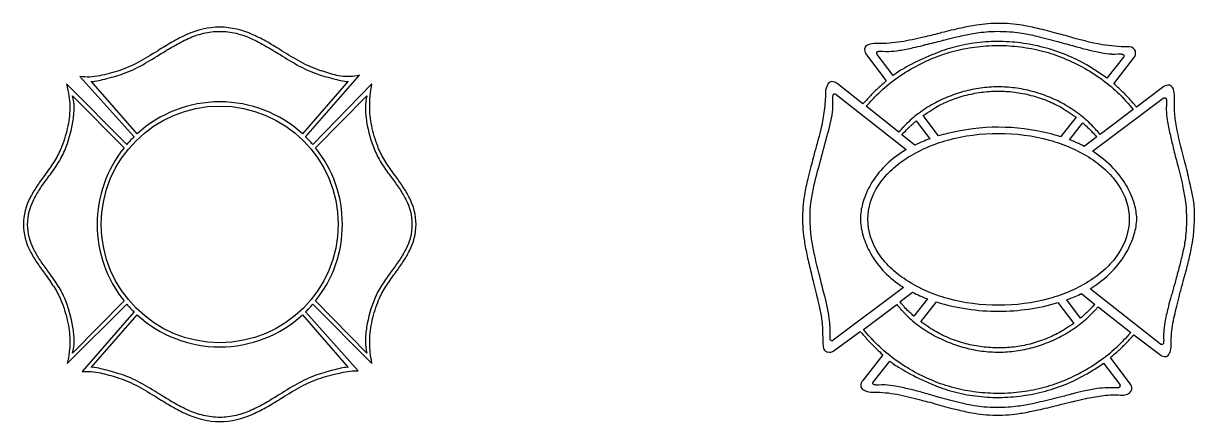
# Model space of a CAD drawing. Extents: x -4 to 118, y -79 to 10.
# Drawn here: x 95.59 to 116.24, y -37.25 to -30.23 of the extents above; entities that cross this region are included whole.
import ezdxf

# ---------------------------------------------------------------- set-up
doc = ezdxf.new("R2010")
doc.units = 0
doc.header["$MEASUREMENT"] = 0

msp = doc.modelspace()

# ---------------------------------------------------------------- linework, layer by layer
for points in [[(102.143, -32.905, 0.000001), (102.142, -32.903, -0.014001), (101.984, -32.674, -0.044404), (101.858, -32.438, -0.041879), (101.745, -32.08, -0.054474), (101.7, -31.72, -0.050643), (101.74, -31.292), (100.696, -32.364, 0.020337), (100.569, -32.228), (100.571, -32.225), (101.519, -31.142, -0.09626), (101.191, -31.157, -0.042627), (100.909, -31.084, 0.00258), (100.836, -31.061, -0.047621), (100.493, -30.912, -0.015163), (100.157, -30.714, -0.000004), (100.152, -30.711, 0.00885), (99.902, -30.56, 0.026455), (99.639, -30.426, 0.10528), (99.056, -30.293, 0.105128), (98.475, -30.425, 0.026436), (98.213, -30.559, 0.008835), (97.964, -30.709, -0.000009), (97.956, -30.714, -0.015098), (97.621, -30.912, -0.047895), (97.277, -31.061, -0.028901), (96.936, -31.152, -0.085167), (96.591, -31.164), (97.542, -32.225), (97.544, -32.228, 0.020382), (97.417, -32.364), (96.356, -31.296, 0.000799), (96.371, -31.369, -0.017213), (96.404, -31.549, -0.034414), (96.413, -31.72, -0.05447), (96.368, -32.08, -0.041885), (96.255, -32.438, -0.044401), (96.129, -32.674, -0.014), (95.971, -32.903, 0.000001), (95.969, -32.905, -0.000015), (95.964, -32.912, 0.010314), (95.832, -33.101, 0.03061), (95.713, -33.303, 0.118401), (95.595, -33.773, 0.118401), (95.713, -34.243, 0.030609), (95.832, -34.445, 0.010314), (95.964, -34.634, -0.000015), (95.969, -34.641, 0.000001), (95.971, -34.643, -0.014), (96.129, -34.872, -0.044402), (96.255, -35.108, -0.041886), (96.368, -35.466, -0.054469), (96.413, -35.825, -0.060429), (96.367, -36.228), (97.417, -35.182, 0.020412), (97.544, -35.318), (97.542, -35.321), (96.628, -36.369, -0.066344), (96.952, -36.394, -0.025422), (97.249, -36.477, 0.00021), (97.277, -36.485, -0.047887), (97.621, -36.634, -0.015091), (97.956, -36.832, -0.000009), (97.964, -36.837, 0.008835), (98.213, -36.987, 0.026436), (98.475, -37.121, 0.105129), (99.056, -37.253, 0.105281), (99.639, -37.12, 0.026455), (99.902, -36.986, 0.00885), (100.152, -36.835, -0.000004), (100.157, -36.832, -0.015156), (100.493, -36.634, -0.047613), (100.836, -36.485, -0.022178), (101.19, -36.392, -0.020719), (101.359, -36.362, -0.044036), (101.497, -36.355), (100.571, -35.321), (100.569, -35.318, 0.020367), (100.696, -35.182), (101.738, -36.228, 0.000627), (101.729, -36.162, -0.047177), (101.7, -35.825, -0.054473), (101.745, -35.466, -0.04188), (101.858, -35.108, -0.044406), (101.984, -34.872, -0.014001), (102.142, -34.643, 0.000001), (102.143, -34.641, -0.000016), (102.149, -34.634, 0.010313), (102.281, -34.445, 0.030608), (102.4, -34.242, 0.118395), (102.518, -33.773, 0.118396), (102.4, -33.303, 0.030609), (102.281, -33.101, 0.010314), (102.149, -32.912, -0.000015)], [(116.219, -33.313, 0.017316), (116.17, -33.087, -0.002086), (116.153, -33.014, 0.019102), (116.074, -32.677, 0.000001), (116.073, -32.673, -0.019558), (115.937, -32.118, -0.059886), (115.89, -31.549, 0.073507), (115.88, -31.418, 0.14323), (115.838, -31.338, 0.223601), (115.77, -31.316, 0.135315), (115.68, -31.356), (115.219, -31.703, 0.006626), (115.094, -31.558, 0.023939), (114.959, -31.421, 0.007179), (114.817, -31.292), (115.175, -30.837, 0.248078), (115.199, -30.715, 0.32928), (115.098, -30.643, 0.000342), (115.056, -30.642, -0.031404), (114.618, -30.605, -0.026727), (114, -30.453, 0.001389), (113.861, -30.414, 0.007322), (113.519, -30.327, 0.015184), (113.252, -30.268, 0.022822), (113.05, -30.239, 0.023894), (112.824, -30.227, 0.025942), (112.599, -30.234, 0.023551), (112.396, -30.258, 0.015742), (112.125, -30.31, 0.015347), (111.783, -30.39, 0.00066), (111.737, -30.403, -0.009238), (111.466, -30.471, -0.018914), (111.065, -30.552, -0.043686), (110.66, -30.582, 0.060679), (110.529, -30.593, 0.128706), (110.447, -30.631, 0.238323), (110.422, -30.695, 0.140661), (110.461, -30.783), (110.805, -31.243, 0.00669), (110.664, -31.371, 0.004223), (110.606, -31.425, -0.000172), (110.594, -31.436, 0.006708), (110.527, -31.505, 0.001568), (110.427, -31.613, -0.000157), (110.396, -31.647), (109.94, -31.29, 0.184615), (109.849, -31.254, 0.213568), (109.786, -31.29, 0.157809), (109.736, -31.452, -0.033029), (109.714, -31.761, -0.01856), (109.661, -32.065, -0.016464), (109.609, -32.268, 0.000161), (109.603, -32.288, -0.002854), (109.572, -32.402, 0.009991), (109.519, -32.602, -0.008971), (109.48, -32.753, 0.014742), (109.431, -32.943, 0.017711), (109.372, -33.211, 0.023936), (109.344, -33.413, 0.023521), (109.332, -33.638, 0.02324), (109.339, -33.864, 0.024564), (109.363, -34.066, 0.018773), (109.414, -34.332, 0.012394), (109.481, -34.622, -0.000459), (109.494, -34.678, 0.002963), (109.526, -34.802, -0.009122), (109.572, -34.991, 0.007978), (109.6, -35.114, -0.00651), (109.625, -35.219, -0.013634), (109.668, -35.442, -0.035768), (109.686, -35.72, 0.017909), (109.694, -35.917, 0.13483), (109.719, -35.99, 0.163478), (109.767, -36.025, 0.234386), (109.886, -35.999), (110.348, -35.663, 0.00515), (110.477, -35.808, -0.00266), (110.504, -35.837, 0.005375), (110.543, -35.878, 0.000071), (110.589, -35.924, -0.000016), (110.61, -35.946, -0.000236), (110.635, -35.97, 0.005032), (110.748, -36.076), (110.393, -36.529, 0.172171), (110.357, -36.616, 0.220129), (110.39, -36.681, 0.113421), (110.473, -36.721, 0.06741), (110.59, -36.734, -0.050786), (110.996, -36.772, -0.020808), (111.39, -36.866, 0.007679), (111.535, -36.903, -0.037181), (111.708, -36.952, 0.0186), (112.049, -37.04, 0.015571), (112.316, -37.098, 0.024812), (112.517, -37.126, 0.022694), (112.744, -37.139, 0.023508), (112.97, -37.131, 0.027682), (113.173, -37.107, 0.016494), (113.437, -37.057, 0.014737), (113.783, -36.976, -0.00675), (113.9, -36.947, 0.004342), (114.096, -36.9, 0.000938), (114.125, -36.892, -0.017584), (114.323, -36.846, 0.000097), (114.346, -36.842, -0.016919), (114.641, -36.793, -0.051358), (114.939, -36.784, 0.097634), (115.039, -36.774, 0.12856), (115.11, -36.732, 0.188185), (115.138, -36.666, 0.168586), (115.108, -36.584), (114.761, -36.122, 0.004575), (114.906, -35.995, 0.020676), (115.043, -35.862, 0.009281), (115.172, -35.72), (115.626, -36.066, 0.134688), (115.713, -36.107, 0.235829), (115.778, -36.084, 0.136263), (115.819, -36.004, 0.064182), (115.83, -35.87, -0.049843), (115.862, -35.518, -0.016434), (115.94, -35.171, 0.001256), (115.964, -35.076, -0.00699), (116.021, -34.861, 0.00142), (116.05, -34.753, -0.001444), (116.073, -34.671, 0.013821), (116.137, -34.418, 0.018959), (116.196, -34.145, 0.033214), (116.227, -33.936, -0.000598), (116.232, -33.871, 0.018243), (116.243, -33.599, 0.03862)], [(96.791, -31.249, 0.176982), (96.812, -31.252, 0.030612), (96.855, -31.247, 0.018018), (96.99, -31.218, 0.014062), (97.299, -31.133, 0.048278), (97.655, -30.979, 0.015545), (97.994, -30.778, -0.008567), (98.244, -30.626, -0.026473), (98.5, -30.494, -0.045318), (98.769, -30.402, -0.061029), (99.056, -30.368, -0.061029), (99.344, -30.402, -0.045318), (99.612, -30.494, -0.026473), (99.869, -30.626, -0.008567), (100.119, -30.778, 0.015545), (100.458, -30.979, 0.048278), (100.814, -31.133, 0.014064), (101.122, -31.218, 0.018018), (101.257, -31.247, 0.030612), (101.301, -31.252, 0.17698), (101.322, -31.249), (100.515, -32.177, 0.187818), (99.056, -31.611, 0.187817), (97.598, -32.177)], [(110.647, -30.774, -0.046173), (110.642, -30.765, -0.054808), (110.639, -30.756, -0.033726), (110.639, -30.743), (110.639, -30.743, -0.1135), (110.641, -30.735, -0.107291), (110.647, -30.728, 0.000416), (110.648, -30.728, -0.081564), (110.658, -30.723, -0.011241), (110.666, -30.721, -0.050281), (110.675, -30.719, 0.001281), (110.676, -30.719, 0.009461), (110.687, -30.717, -0.010829), (110.7, -30.716, -0.011464), (110.707, -30.716, 0.017663), (110.715, -30.715), (110.721, -30.715), (110.726, -30.715, 0.027873), (110.742, -30.716), (110.799, -30.72, 0.017977), (110.826, -30.721, 0.029795), (110.853, -30.721, 0.026616), (111.041, -30.702, 0.019899), (111.281, -30.655, 0.025811), (111.45, -30.615, -0.010374), (111.505, -30.601, 0.01035), (111.797, -30.528, -0.000162), (111.815, -30.523, -0.016526), (112.183, -30.437, -0.02077), (112.439, -30.39, -0.024215), (112.612, -30.372, -0.018732), (112.822, -30.367, -0.021296), (113.033, -30.377, -0.025279), (113.204, -30.399, -0.017933), (113.46, -30.452, -0.014038), (113.826, -30.546, -0.00108), (113.911, -30.57, 0.002157), (114.198, -30.648, -0.004987), (114.237, -30.659, 0.019135), (114.357, -30.69, 0.02356), (114.592, -30.742, 0.024922), (114.783, -30.766, -0.000724), (114.787, -30.767, 0.017023), (114.807, -30.768, 0.030639), (114.837, -30.767), (114.895, -30.764), (114.911, -30.764), (114.916, -30.764), (114.921, -30.764, -0.015121), (114.927, -30.764, 0.015121), (114.933, -30.765), (114.933, -30.765, -0.017699), (114.962, -30.769, 0.009571), (114.972, -30.77, 0.055901), (114.978, -30.772, -0.007405), (114.98, -30.773, -0.069862), (114.988, -30.777, -0.062264), (114.994, -30.785, -0.098288), (114.997, -30.794, -0.074829), (114.997, -30.806, 0.000001), (114.997, -30.806, -0.091603), (114.994, -30.815, -0.078056), (114.989, -30.824), (114.698, -31.196, 0.01228), (114.49, -31.054, 0.014703), (114.391, -30.99, -0.000055), (114.385, -30.986, 0.036259), (114.028, -30.804, 0.036322), (113.631, -30.664, 0.034849), (113.228, -30.579, 0.032462), (112.82, -30.546), (112.813, -30.546, 0.032073), (112.404, -30.569, 0.037554), (112.008, -30.645, 0.034599), (111.661, -30.761, 0.027587), (111.247, -30.95, 0.016122), (111.087, -31.039, 0.024839), (110.985, -31.105, -0.003502), (110.978, -31.11, 0.014774), (110.966, -31.118, 0.02034), (110.929, -31.146)], [(110.577, -31.555, -0.007517), (110.64, -31.489, -0.034093), (110.934, -31.236, -0.03505), (111.282, -31.01, -0.03504), (111.648, -30.834, -0.036402), (112.024, -30.712, -0.034971), (112.415, -30.639, -0.031831), (112.82, -30.617, -0.033064), (113.223, -30.648, -0.035219), (113.612, -30.729, -0.034621), (113.983, -30.861, -0.034427), (114.349, -31.045, -0.032197), (114.697, -31.282, -0.03672), (114.98, -31.539, 0.000018), (114.983, -31.543, -0.007278), (115.042, -31.608, -0.00515), (115.163, -31.748), (115.163, -31.748), (114.578, -32.186, -0.000021), (114.573, -32.18, 0.004983), (114.497, -32.094, 0.012537), (114.465, -32.061, -0.001237), (114.455, -32.05, 0.038236), (114.237, -31.852, 0.036356), (113.975, -31.674, 0.035139), (113.703, -31.537, 0.032231), (113.415, -31.436, 0.033549), (113.112, -31.371, 0.033798), (112.811, -31.347, 0.033982), (112.51, -31.364, 0.034308), (112.206, -31.421, 0.032673), (111.917, -31.516, 0.033432), (111.639, -31.647, 0.035393), (111.37, -31.821, 0.038943), (111.152, -32.012, 0.010134), (111.12, -32.044, -0.00128), (111.109, -32.056, 0.004503), (111.035, -32.138, -0.000054), (111.027, -32.147), (110.452, -31.69, -0.005062), (110.568, -31.565, 0.000031)], [(96.461, -36.043, 0.070635), (96.488, -35.833, 0.040701), (96.467, -35.584, 0.056555), (96.324, -35.08, 0.044995), (96.191, -34.832, 0.014634), (96.028, -34.6, -0.00998), (95.894, -34.41, -0.031042), (95.778, -34.215, -0.124449), (95.669, -33.774, -0.124448), (95.778, -33.333, -0.031042), (95.894, -33.137, -0.00998), (96.028, -32.948, 0.014634), (96.191, -32.715, 0.044995), (96.324, -32.468, 0.056557), (96.467, -31.963, 0.040701), (96.488, -31.715, 0.070633), (96.461, -31.504), (97.369, -32.422, 0.171252), (96.894, -33.774, 0.171254), (97.369, -35.125)], [(101.789, -35.079, 0.056558), (101.646, -35.584, 0.040701), (101.625, -35.832, 0.070633), (101.652, -36.043), (100.744, -35.125, 0.17125), (101.219, -33.773, 0.171252), (100.744, -32.422), (101.652, -31.504, 0.070635), (101.625, -31.714, 0.040701), (101.646, -31.963, 0.056556), (101.789, -32.467, 0.044995), (101.922, -32.715, 0.014634), (102.084, -32.947, -0.00998), (102.219, -33.136, -0.031042), (102.335, -33.332, -0.124449), (102.443, -33.773, -0.124448), (102.335, -34.214, -0.031042), (102.219, -34.41, -0.00998), (102.084, -34.599, 0.014634), (101.922, -34.832, 0.044996)], [(109.873, -35.818, -0.189562), (109.845, -35.829, -0.250448), (109.827, -35.815, -0.118545), (109.816, -35.749, 0.041641), (109.803, -35.427, 0.034309), (109.703, -34.964, -0.008424), (109.661, -34.799, 0.005652), (109.624, -34.65, -0.01877), (109.538, -34.285, -0.017016), (109.491, -34.026, -0.079739), (109.499, -33.262, -0.018392), (109.553, -33.005, -0.000448), (109.792, -32.11, 0.017523), (109.842, -31.899, 0.047175), (109.865, -31.683, 0.001596), (109.865, -31.616, -0.001605), (109.864, -31.546, -0.137921), (109.877, -31.475, -0.279364), (109.895, -31.467, -0.137986), (109.922, -31.48), (111.16, -32.452, 0.021639), (111.051, -32.521, 0.119939), (110.51, -33.11, 0.057765), (110.39, -33.409, 0.063113), (110.351, -33.673, 0.061876), (110.39, -33.941, 0.056574), (110.51, -34.247, 0.122057), (111.051, -34.845, 0.016021), (111.113, -34.885)], [(111.46, -31.852, -0.010451), (111.603, -31.757, -0.016605), (111.675, -31.712, -0.039605), (111.93, -31.588, -0.037123), (112.223, -31.492, -0.033294), (112.517, -31.438, -0.034439), (112.81, -31.422, -0.033808), (113.103, -31.444, -0.032046), (113.395, -31.506, -0.035257), (113.683, -31.606, -0.036738), (113.939, -31.738, -0.015666), (114.012, -31.786, -0.008937), (114.155, -31.883), (113.882, -32.227, 0.018514), (113.685, -32.171, 0.060531), (112.789, -32.059, 0.060836), (111.886, -32.169, 0.010655), (111.73, -32.213)], [(116.099, -33.72, -0.020715), (116.09, -33.934, -0.024044), (116.068, -34.101, -0.023551), (116.016, -34.349, -0.015112), (115.957, -34.581, 0.005684), (115.919, -34.722, -0.010549), (115.866, -34.918, 0.002785), (115.839, -35.015, -0.007046), (115.814, -35.101, 0.031821), (115.775, -35.253, 0.022726), (115.721, -35.502, 0.032524), (115.699, -35.68, -0.019987), (115.699, -35.686, 0.019988), (115.698, -35.692), (115.698, -35.733, 0.018458), (115.698, -35.754, -0.004726), (115.698, -35.764, 0.005333), (115.698, -35.774, -0.021962), (115.698, -35.791), (115.699, -35.817, -0.021848), (115.698, -35.836, 0.000156), (115.698, -35.837, 0.001118), (115.697, -35.847, -0.001128), (115.697, -35.857, -0.006966), (115.695, -35.868, 0.021452), (115.694, -35.87, -0.059491), (115.693, -35.875, 0.002733), (115.692, -35.877, -0.06856), (115.688, -35.883, -0.082067), (115.678, -35.89), (115.678, -35.89, -0.091503), (115.669, -35.892, -0.065843), (115.664, -35.893), (115.659, -35.893, -0.042609), (115.652, -35.891, 0.002699), (115.649, -35.89, -0.063022), (115.641, -35.885), (114.401, -34.908, 0.063677), (114.79, -34.599, 0.061905), (115.043, -34.264, 0.059763), (115.18, -33.943, 0.066402), (115.224, -33.674, 0.066012), (115.182, -33.415, 0.059367), (115.052, -33.107, 0.060366), (114.812, -32.785, 0.061), (114.444, -32.484), (115.691, -31.546, -0.038368), (115.7, -31.542, 0.002492), (115.702, -31.541, -0.042449), (115.71, -31.539, -0.066254), (115.717, -31.538), (115.721, -31.538, 0.002624), (115.722, -31.539, -0.0365), (115.729, -31.541, -0.059052), (115.737, -31.547, -0.122863), (115.742, -31.557, -0.06451), (115.745, -31.565, 0.000005), (115.745, -31.565, 0.004186), (115.746, -31.57, -0.004221), (115.747, -31.575, -0.006495), (115.747, -31.581, 0.031179), (115.748, -31.594), (115.748, -31.614), (115.747, -31.642, -0.016225), (115.747, -31.656, 0.016226), (115.746, -31.67, -0.007874), (115.746, -31.684, 0.007873), (115.745, -31.699, 0.010695), (115.745, -31.739), (115.745, -31.752, 0.033103), (115.761, -31.93, 0.023017), (115.811, -32.18, -0.00586), (115.838, -32.299, 0.004564), (115.865, -32.418, -0.000009), (115.867, -32.425, 0.012339), (115.942, -32.714, -0.024747), (116.031, -33.088, -0.019398), (116.077, -33.338, -0.026369), (116.095, -33.507, -0.018711)], [(99.056, -35.861, -0.41382), (96.968, -33.773, -0.413821), (99.056, -31.685, -0.413821), (101.144, -33.773, -0.413821)], [(111.573, -32.265, 0.026004), (111.313, -32.373), (111.083, -32.192, 0.000052), (111.09, -32.185, -0.005748), (111.162, -32.107, 0.00098), (111.171, -32.098, -0.011634), (111.204, -32.066, -0.010035), (111.246, -32.026, 0.00112), (111.29, -31.987, -0.001126), (111.335, -31.948)], [(114.223, -32.359, 0.02507), (114.037, -32.28), (114.272, -31.979, -0.005271), (114.358, -32.061, 0.002001), (114.386, -32.089, -0.008029), (114.44, -32.144, -0.00542), (114.514, -32.226, 0.000011), (114.518, -32.229), (114.296, -32.397, 0.007496)], [(112.787, -35.201, -0.067803), (111.891, -35.082, -0.077324), (111.158, -34.756, -0.047497), (110.877, -34.532, -0.056814), (110.664, -34.274, -0.145382), (110.483, -33.684, -0.145382), (110.664, -33.093, -0.056814), (110.877, -32.836, -0.047497), (111.158, -32.611, -0.077324), (111.891, -32.286, -0.067803), (112.787, -32.167, -0.067803), (113.684, -32.286, -0.077324), (114.416, -32.611, -0.047497), (114.698, -32.836, -0.056814), (114.91, -33.093, -0.145382), (115.091, -33.684, -0.145382), (114.91, -34.274, -0.056814), (114.698, -34.532, -0.047497), (114.416, -34.756, -0.077324), (113.684, -35.082, -0.067803)], [(111.292, -35.39, -0.005019), (111.238, -35.342, 0.001921), (111.205, -35.311, -0.025974), (111.124, -35.227, 0.00048), (111.109, -35.211, -0.008435), (111.047, -35.141), (111.271, -34.972, 0.029942), (111.534, -35.087)], [(113.99, -35.103, 0.028273), (114.223, -35.006, 0.006879), (114.236, -35, -0.0071), (114.247, -34.994), (114.484, -35.184, -0.003655), (114.431, -35.239, 0.000863), (114.405, -35.267, -0.011639), (114.349, -35.321, 0.002921), (114.321, -35.348, -0.010415), (114.232, -35.428)], [(114.992, -35.818, -0.006584), (114.928, -35.885, -0.035901), (114.635, -36.139, -0.03361), (114.286, -36.365, -0.034994), (113.919, -36.54, -0.035004), (113.543, -36.663, -0.035127), (113.152, -36.735, -0.032842), (112.748, -36.757, -0.031889), (112.344, -36.726, -0.034447), (111.955, -36.644, -0.036645), (111.581, -36.511, -0.035198), (111.219, -36.328, -0.03392), (110.878, -36.095, -0.036103), (110.59, -35.834, -0.008962), (110.53, -35.769, 0.000017), (110.527, -35.767, -0.005064), (110.406, -35.629), (110.991, -35.185, 0.005708), (111.05, -35.254, -0.000771), (111.071, -35.279, -0.004737), (111.113, -35.324, 0.037687), (111.328, -35.52, 0.036673), (111.592, -35.699, 0.033971), (111.867, -35.837, 0.035697), (112.153, -35.938, 0.034604), (112.455, -36.003, 0.035421), (112.757, -36.027, 0.033727), (113.059, -36.01, 0.033727), (113.362, -35.953, 0.034917), (113.651, -35.858, 0.035218), (113.927, -35.727, 0.03477), (114.192, -35.556, 0.035028), (114.417, -35.362, -0.008475), (114.443, -35.335, 0.003278), (114.459, -35.318, 0.00154), (114.501, -35.274, -0.001508), (114.542, -35.23), (115.117, -35.682, -0.007156)], [(111.692, -35.141, 0.076114), (112.789, -35.306, 0.070537), (113.835, -35.154), (114.113, -35.523, -0.012401), (113.967, -35.618, -0.009465), (113.893, -35.662, -0.036739), (113.629, -35.79, -0.037853), (113.344, -35.884, -0.035192), (113.054, -35.937, -0.032476), (112.763, -35.952), (112.757, -35.952, -0.033808), (112.463, -35.929, -0.03361), (112.173, -35.869, -0.036344), (111.883, -35.766, -0.040762), (111.63, -35.635, -0.015402), (111.563, -35.593, 0.000115), (111.558, -35.589, -0.014278), (111.417, -35.491)], [(101.322, -36.298, 0.17698), (101.301, -36.295, 0.030612), (101.257, -36.3, 0.018019), (101.122, -36.328, 0.014066), (100.814, -36.414, 0.048277), (100.458, -36.568, 0.015545), (100.119, -36.769, -0.008567), (99.869, -36.921, -0.026473), (99.612, -37.053, -0.045318), (99.344, -37.145, -0.061029), (99.056, -37.179, -0.061029), (98.769, -37.145, -0.045318), (98.5, -37.053, -0.026473), (98.244, -36.921, -0.008567), (97.994, -36.769, 0.015545), (97.655, -36.568, 0.048278), (97.299, -36.414, 0.014064), (96.99, -36.328, 0.018019), (96.855, -36.3, 0.030613), (96.812, -36.295, 0.176981), (96.791, -36.298), (97.598, -35.37, 0.187817), (99.056, -35.935, 0.187818), (100.515, -35.37)], [(114.923, -36.601, -0.041706), (114.927, -36.61, -0.082955), (114.929, -36.621, -0.038758), (114.927, -36.632, -0.187939), (114.925, -36.639, -0.080026), (114.92, -36.645, 0.000033), (114.92, -36.645, -0.04005), (114.912, -36.651, -0.034486), (114.902, -36.655, -0.056667), (114.894, -36.657, -0.005677), (114.878, -36.659, 0.000011), (114.877, -36.659, 0.025756), (114.861, -36.658), (114.852, -36.658), (114.827, -36.658), (114.768, -36.655, 0.010258), (114.728, -36.655), (114.728, -36.655, 0.060801), (114.715, -36.655, 0.029135), (114.528, -36.672, 0.025669), (114.287, -36.718, 0.024991), (114.078, -36.768, -0.000375), (114.063, -36.772, -0.010583), (113.839, -36.829, 0.006079), (113.753, -36.85, -0.014321), (113.385, -36.937, -0.018156), (113.128, -36.983, -0.024449), (112.958, -37.001, -0.019368), (112.749, -37.007), (112.746, -37.007, -0.019338), (112.534, -36.996, -0.024454), (112.364, -36.974, -0.019193), (112.109, -36.921, -0.016837), (111.742, -36.827, -0.002048), (111.683, -36.809, 0.00589), (111.441, -36.738, 0.021938), (111.21, -36.682, 0.024348), (110.971, -36.63, 0.027932), (110.785, -36.606, -0.00038), (110.781, -36.606, 0.015625), (110.758, -36.605, 0.018773), (110.73, -36.606), (110.673, -36.609, 0.015562), (110.666, -36.609, -0.015833), (110.657, -36.609), (110.653, -36.609), (110.653, -36.609, -0.094215), (110.647, -36.609, -0.029214), (110.631, -36.608, -0.021048), (110.608, -36.605, -0.007398), (110.599, -36.603, 0.000406), (110.598, -36.603, 0.0273), (110.59, -36.6, -0.083935), (110.579, -36.594, -0.107071), (110.574, -36.588, -0.145938), (110.572, -36.582, -0.000041), (110.572, -36.582, -0.031126), (110.572, -36.567), (110.572, -36.567, -0.077495), (110.575, -36.557, -0.135746), (110.581, -36.549), (110.87, -36.184, 0.006529), (110.887, -36.197, -0.007205), (110.906, -36.212, 0.012175), (110.92, -36.223, -0.000795), (110.924, -36.226, 0.024251), (111.024, -36.294, 0.016838), (111.184, -36.386, 0.027521), (111.598, -36.587, 0.033116), (111.936, -36.709, 0.038157), (112.33, -36.794, 0.033922), (112.738, -36.826), (112.747, -36.826, 0.032411), (113.155, -36.803, 0.034887), (113.561, -36.728, 0.035885), (113.963, -36.597, 0.038247), (114.321, -36.423, 0.01599), (114.429, -36.359, 0.011124), (114.64, -36.221)]]:
    msp.add_lwpolyline(points, format="xyb", close=True)

doc.saveas('drawing.dxf')
